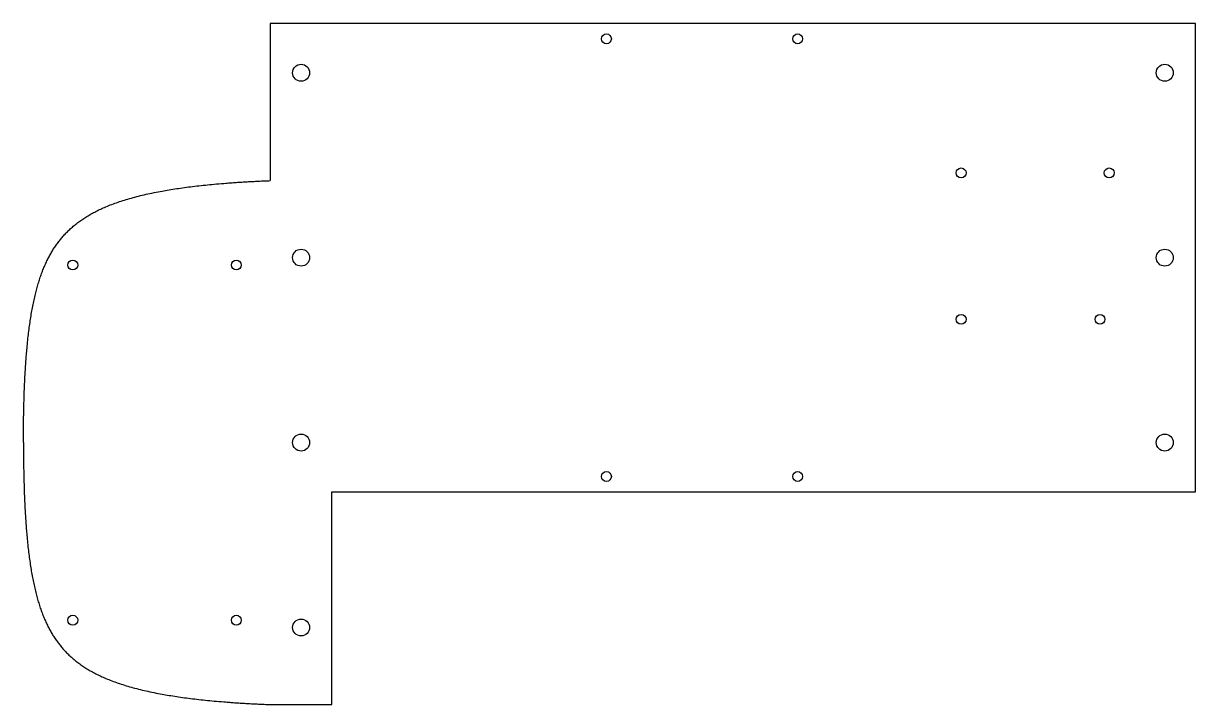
# Model space of a CAD drawing. Header units: millimetres. Extents: x -370 to 10, y -195 to 26.
import ezdxf

# ---------------------------------------------------------------- set-up
doc = ezdxf.new("R2010")
doc.units = ezdxf.units.MM
doc.layers.get('0').update_dxf_attribs({"linetype": 'CONTINUOUS'})

msp = doc.modelspace()

# ---------------------------------------------------------------- linework, layer by layer
for p, q in [((10, 26), (-290, 26)), ((-290, 26), (-290, -25)), ((10, -126), (10, 26)), ((-270, -126), (10, -126)), ((-270, -195), (-270, -126)), ((-290, -195), (-270, -195))]:
    msp.add_line(p, q)
for centre, radius in [((-181, 21), 1.6), ((-119, 21), 1.6), ((-280, 10), 2.75), ((0, 10), 2.75), ((-66, -22.5), 1.6), ((-18, -22.5), 1.6), ((-280, -50), 2.75), ((0, -50), 2.75), ((-354, -52.38), 1.6), ((-301, -52.38), 1.6), ((-66, -70), 1.6), ((-21, -70), 1.6), ((-280, -110), 2.75), ((0, -110), 2.75), ((-181, -121), 1.6), ((-119, -121), 1.6), ((-354, -167.62), 1.6), ((-301, -167.62), 1.6), ((-280, -170), 2.75)]:
    msp.add_circle(centre, radius)
for points in [[(-370, -110), (-370, -101.6), (-369.69, -86.22), (-368.28, -67.42), (-364.28, -49.75), (-353.29, -36.05), (-336.24, -29.53), (-316.34, -26.54), (-299.39, -25.37), (-290, -25)], [(-370, -110), (-370, -118.4), (-369.69, -133.78), (-368.28, -152.58), (-364.28, -170.25), (-353.29, -183.95), (-336.24, -190.47), (-316.34, -193.46), (-299.39, -194.63), (-290, -195)]]:
    msp.add_open_spline(points, degree=5)

doc.saveas('drawing.dxf')
